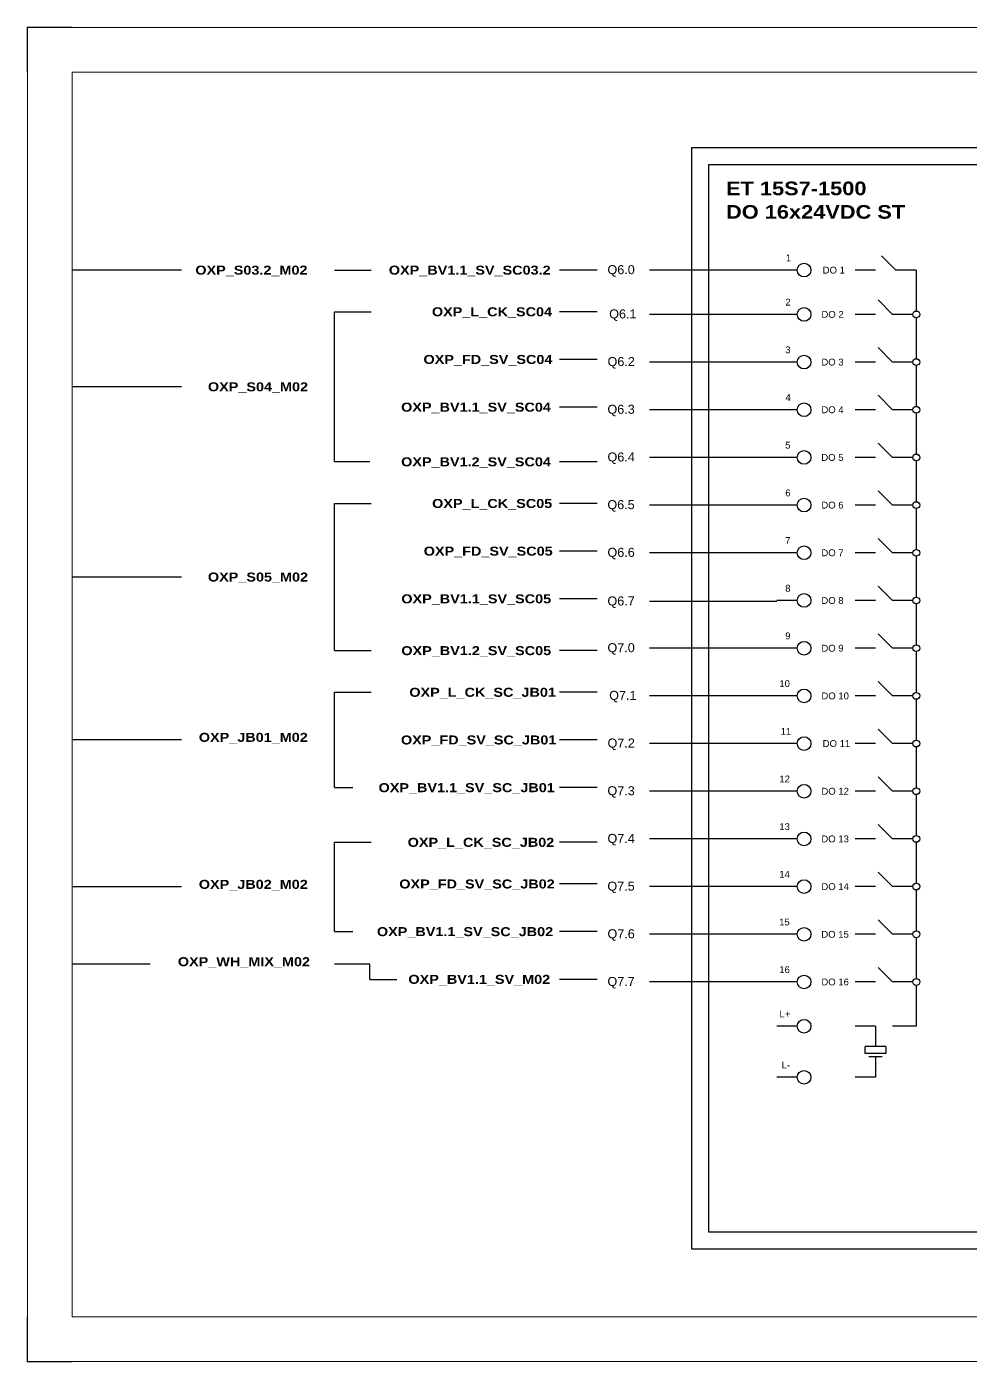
# Model space of a CAD drawing. Header units: centimetres. Extents: x -30014 to 38541, y 15960 to 46751.
# Drawn here: x 8925 to 12066, y 21974 to 26418 of the extents above; entities that cross this region are included whole.
import ezdxf
from ezdxf.enums import TextEntityAlignment as Align

# ---------------------------------------------------------------- set-up
doc = ezdxf.new("R2010")
doc.units = ezdxf.units.CM
doc.header["$MEASUREMENT"] = 0
doc.layers.add('Etiket-Line-L', color=7, linetype='Continuous')
doc.layers.add('EtIket-Line-S', color=2, linetype='Continuous')
doc.styles.add('Bold', font='ariblk.ttf', dxfattribs={"height": 25.4})
doc.styles.get("Standard").update_dxf_attribs({"font": 'arial.ttf'})

# ---------------------------------------------------------------- blocks, each defined once
blk = doc.blocks.new('x5 Out Line')
at = {"const_width": 0.3}
for points in [[(9.65, 286.71), (0, 286.71), (0, 277.06)], [(0, 9.65), (0, 0), (9.65, 0)]]:
    blk.add_lwpolyline(points, dxfattribs=at)
at = {"lineweight": 15}
blk.add_lwpolyline([(395.8, 9.65), (395.8, 277.06), (9.65, 277.06), (9.65, 9.65)], close=True, dxfattribs=at)
at = {"layer": 'EtIket-Line-S', "lineweight": 9, "ltscale": 0.5}
blk.add_lwpolyline([(0, 0), (405.45, 0), (405.45, 286.71), (0, 286.71)], close=True, dxfattribs=at)

msp = doc.modelspace()

# ---------------------------------------------------------------- linework, layer by layer
at = {"ltscale": 50}
for p, q in [((11818.5, 25608), (11770.4, 25656.1)), ((11750.5, 25608), (11682.5, 25608)), ((11886.5, 25608), (11818.5, 25608)), ((11886.5, 25608), (11886.5, 25472)), ((11807.2, 25460.7), (11759.1, 25508.8)), ((11750.5, 25460.7), (11682.5, 25460.7)), ((11875.2, 25460.7), (11807.2, 25460.7)), ((11886.5, 25449.4), (11886.5, 25313.4)), ((11807.2, 25302), (11759.1, 25350.1)), ((11750.5, 25302), (11682.5, 25302)), ((11875.2, 25302), (11807.2, 25302)), ((11886.5, 25290.7), (11886.5, 25154.7)), ((11807.2, 25143.4), (11759.1, 25191.5)), ((11750.5, 25143.4), (11682.5, 25143.4)), ((11875.2, 25143.4), (11807.2, 25143.4)), ((11886.5, 25132.1), (11886.5, 24996.1)), ((11807.2, 24984.7), (11759.1, 25032.8)), ((11750.5, 24984.7), (11682.5, 24984.7)), ((11875.2, 24984.7), (11807.2, 24984.7)), ((11886.5, 24973.4), (11886.5, 24837.4)), ((11807.2, 24826.1), (11759.1, 24874.1)), ((11750.5, 24826.1), (11682.5, 24826.1)), ((11875.2, 24826.1), (11807.2, 24826.1)), ((11886.5, 24814.7), (11886.5, 24678.7)), ((11807.2, 24667.4), (11759.1, 24715.5)), ((11750.5, 24667.4), (11682.5, 24667.4)), ((11875.2, 24667.4), (11807.2, 24667.4)), ((11886.5, 24656.1), (11886.5, 24520.1)), ((11807.2, 24508.8), (11759.1, 24556.8)), ((11750.5, 24508.8), (11682.5, 24508.8)), ((11875.2, 24508.8), (11807.2, 24508.8)), ((11886.5, 24497.4), (11886.5, 24361.4)), ((11807.2, 24350.1), (11759.1, 24398.2)), ((11750.5, 24350.1), (11682.5, 24350.1)), ((11875.2, 24350.1), (11807.2, 24350.1)), ((11886.5, 24338.8), (11886.5, 24202.8)), ((11807.2, 24191.4), (11759.1, 24239.5)), ((11750.5, 24191.4), (11682.5, 24191.4)), ((11875.2, 24191.4), (11807.2, 24191.4)), ((11886.5, 24180.1), (11886.5, 24044.1)), ((11807.2, 24032.8), (11759.1, 24080.9)), ((11750.5, 24032.8), (11682.5, 24032.8)), ((11875.2, 24032.8), (11807.2, 24032.8)), ((11886.5, 24021.4), (11886.5, 23885.5)), ((11807.2, 23874.1), (11759.1, 23922.2)), ((11750.5, 23874.1), (11682.5, 23874.1)), ((11875.2, 23874.1), (11807.2, 23874.1)), ((11886.5, 23862.8), (11886.5, 23726.8)), ((11807.2, 23715.5), (11759.1, 23763.5)), ((11750.5, 23715.5), (11682.5, 23715.5)), ((11875.2, 23715.5), (11807.2, 23715.5)), ((11886.5, 23704.1), (11886.5, 23568.1)), ((11807.2, 23556.8), (11759.1, 23604.9)), ((11750.5, 23556.8), (11682.5, 23556.8)), ((11875.2, 23556.8), (11807.2, 23556.8)), ((11886.5, 23545.5), (11886.5, 23409.5)), ((11807.2, 23398.1), (11759.1, 23446.2)), ((11750.5, 23398.1), (11682.5, 23398.1)), ((11875.2, 23398.1), (11807.2, 23398.1)), ((11886.5, 23386.8), (11886.5, 23250.8)), ((11807.2, 23239.5), (11759.1, 23287.6)), ((11750.5, 23239.5), (11682.5, 23239.5)), ((11875.2, 23239.5), (11807.2, 23239.5)), ((11886.5, 23228.2), (11886.5, 23092.2)), ((11750.5, 23092.2), (11682.5, 23092.2)), ((11750.5, 23092.2), (11750.5, 23024.2)), ((11886.5, 23092.2), (11807.2, 23092.2)), ((11784.5, 23024.2), (11716.5, 23024.2)), ((11716.5, 23001.7), (11716.5, 23024.2)), ((11784.5, 23024.2), (11784.5, 23001.7)), ((11784.5, 23001.7), (11716.5, 23001.7)), ((11773.2, 22990.2), (11727.9, 22990.2)), ((11750.5, 22990.2), (11750.5, 22922.2)), ((11750.5, 22922.2), (11682.5, 22922.2))]:
    msp.add_line(p, q, dxfattribs=at)
at = {"color": 146, "ltscale": 50, "true_color": 0x105689}
for p, q in [((9440.5, 25608), (9076.8, 25608)), ((9949.7, 25608), (10071.6, 25608)), ((10824.1, 25608), (10699.1, 25608)), ((11422.2, 25608), (10998.5, 25608)), ((9949.7, 24970.2), (9949.7, 25469.4)), ((9949.7, 25469.4), (10071.6, 25469.4)), ((10824.1, 25469.4), (10699.1, 25469.4)), ((11422.2, 25460.7), (10998.5, 25460.7)), ((10824.1, 25310.8), (10699.1, 25310.8)), ((11422.2, 25302), (10998.5, 25302)), ((9440.5, 25219.8), (9076.8, 25219.8)), ((10824.1, 25152.1), (10699.1, 25152.1)), ((11422.2, 25143.4), (10998.5, 25143.4)), ((11422.2, 24984.7), (10998.5, 24984.7)), ((10067.3, 24970.2), (9949.7, 24970.2)), ((10824.1, 24970.2), (10699.1, 24970.2)), ((9949.7, 24341.9), (9949.7, 24831.6)), ((9949.7, 24831.6), (10071.6, 24831.6)), ((10824.1, 24831.6), (10699.1, 24831.6)), ((11422.2, 24826.1), (10998.5, 24826.1)), ((10824.1, 24673), (10699.1, 24673)), ((11422.2, 24667.4), (10998.5, 24667.4)), ((9440.5, 24586.8), (9076.8, 24586.8)), ((10824.1, 24514.3), (10699.1, 24514.3)), ((11422.2, 24505.6), (10998.5, 24505.6)), ((9949.7, 24341.9), (10071.6, 24341.9)), ((10824.1, 24341.9), (10699.1, 24341.9)), ((11422.2, 24350.1), (10998.5, 24350.1)), ((9949.7, 23886), (9949.7, 24203.3)), ((9949.7, 24203.3), (10071.6, 24203.3)), ((10824.1, 24203.3), (10699.1, 24203.3)), ((11422.2, 24191.4), (10998.5, 24191.4)), ((9440.5, 24044.7), (9076.8, 24044.7)), ((10824.1, 24044.7), (10699.1, 24044.7)), ((11422.2, 24032.8), (10998.5, 24032.8)), ((9949.7, 23886), (10010.7, 23886)), ((10824.1, 23886), (10699.1, 23886)), ((11422.2, 23874.1), (10998.5, 23874.1)), ((9949.7, 23406.9), (9949.7, 23704.1)), ((9949.7, 23704.1), (10071.6, 23704.1)), ((10824.1, 23704.1), (10699.1, 23704.1)), ((11422.2, 23715.5), (10998.5, 23715.5)), ((9440.5, 23555.5), (9076.8, 23555.5)), ((10824.1, 23565.5), (10699.1, 23565.5)), ((11422.2, 23556.8), (10998.5, 23556.8)), ((9949.7, 23406.9), (10010.7, 23406.9)), ((10824.1, 23406.9), (10699.1, 23406.9)), ((11422.2, 23398.1), (10998.5, 23398.1)), ((9336.1, 23298.2), (9076.8, 23298.2)), ((10067.6, 23298.2), (9949.7, 23298.2)), ((10067.6, 23248.2), (10067.6, 23298.2)), ((10067.6, 23248.2), (10157.2, 23248.2)), ((10824.1, 23248.2), (10699.1, 23248.2)), ((11422.2, 23239.5), (10998.5, 23239.5))]:
    msp.add_line(p, q, dxfattribs=at)
at = {"color": 6, "ltscale": 50}
for p, q in [((11490.2, 25608), (11422.2, 25608)), ((11490.2, 25460.7), (11422.2, 25460.7)), ((11490.2, 25302), (11422.2, 25302)), ((11490.2, 25143.4), (11422.2, 25143.4)), ((11490.2, 24984.7), (11422.2, 24984.7)), ((11490.2, 24826.1), (11422.2, 24826.1)), ((11490.2, 24667.4), (11422.2, 24667.4)), ((11490.2, 24508.8), (11422.2, 24508.8)), ((11490.2, 24350.1), (11422.2, 24350.1)), ((11490.2, 24191.4), (11422.2, 24191.4)), ((11490.2, 24032.8), (11422.2, 24032.8)), ((11490.2, 23874.1), (11422.2, 23874.1)), ((11490.2, 23715.5), (11422.2, 23715.5)), ((11490.2, 23556.8), (11422.2, 23556.8)), ((11490.2, 23398.1), (11422.2, 23398.1)), ((11490.2, 23239.5), (11422.2, 23239.5)), ((11490.2, 23092.2), (11422.2, 23092.2)), ((11490.2, 22922.2), (11422.2, 22922.2))]:
    msp.add_line(p, q, dxfattribs=at)
at = {"ltscale": 50}
msp.add_lwpolyline([(11138.9, 26016), (12993.5, 26016), (12993.5, 22350.2), (11138.9, 22350.2)], close=True, dxfattribs=at)
at = {"color": 6, "ltscale": 50}
msp.add_lwpolyline([(11195.5, 25959.3), (12936.9, 25959.3), (12936.9, 22406.8), (11195.5, 22406.8)], close=True, dxfattribs=at)
at = {"color": 6, "ltscale": 20}
for centre in [(11512.8, 25608), (11512.8, 25460.7), (11512.8, 25302), (11512.8, 25143.4), (11512.8, 24984.7), (11512.8, 24826.1), (11512.8, 24667.4), (11512.8, 24508.8), (11512.8, 24350.1), (11512.8, 24191.4), (11512.8, 24032.8), (11512.8, 23874.1), (11512.8, 23715.5), (11512.8, 23556.8), (11512.8, 23398.1), (11512.8, 23239.5), (11512.8, 23092.2), (11512.8, 22922.2)]:
    msp.add_circle(centre, 22.7, dxfattribs=at)
at = {"ltscale": 20}
for centre in [(11886.5, 25460.7), (11886.5, 25302), (11886.5, 25143.4), (11886.5, 24984.7), (11886.5, 24826.1), (11886.5, 24667.4), (11886.5, 24508.8), (11886.5, 24350.1), (11886.5, 24191.4), (11886.5, 24032.8), (11886.5, 23874.1), (11886.5, 23715.5), (11886.5, 23556.8), (11886.5, 23398.1), (11886.5, 23239.5)]:
    msp.add_circle(centre, 11.3, dxfattribs=at)

# ---------------------------------------------------------------- block references
at = {"layer": 'Etiket-Line-L', "lineweight": 0, "xscale": 15.48351216233742, "yscale": 15.48351216233742, "zscale": 15.48351216233742}
msp.add_blockref('x5 Out Line', (8927.3, 21976.3), dxfattribs=at)

# ---------------------------------------------------------------- texts
at = {"ltscale": 500, "style": 'Bold'}
for s, p in [('ET 15S7-1500', (11253.1, 25902.6)), ('DO 16x24VDC ST', (11253.1, 25824.5))]:
    msp.add_text(s, height=45.331, dxfattribs=at).set_placement(p, align=Align.TOP_LEFT)
at = {"ltscale": 500}
for s, height, p in [('1', 22.7, (11452.3, 25630.7)), ('2', 22.7, (11450.6, 25483.4)), ('3', 22.7, (11450, 25324.7)), ('4', 22.7, (11451, 25166.1)), ('5', 22.7, (11449.9, 25007.4)), ('6', 22.7, (11450.2, 24848.7)), ('7', 22.7, (11449.8, 24690.1)), ('8', 22.7, (11450, 24531.4)), ('9', 22.7, (11450, 24372.8)), ('10', 22.67, (11430.4, 24214.1)), ('11', 22.67, (11434.7, 24055.4)), ('12', 22.67, (11430.5, 23896.8)), ('13', 22.67, (11430.3, 23738.1)), ('14', 22.67, (11430.4, 23579.5)), ('15', 22.67, (11430.1, 23420.8)), ('16', 22.67, (11430.3, 23262.2)), ('L+', 22.67, (11430.9, 23114.8)), ('L-', 22.67, (11438, 22944.8))]:
    msp.add_text(s, height=height, dxfattribs=at).set_placement(p, align=Align.BOTTOM_LEFT)
at = {"ltscale": 500, "style": 'Bold'}
for s, p in [('OXP_S03.2_M02', (9486.4, 25608)), ('OXP_BV1.1_SV_SC03.2', (10130.5, 25608)), ('OXP_L_CK_SC04', (10273.9, 25469.4)), ('OXP_FD_SV_SC04', (10245.9, 25310.8)), ('OXP_S04_M02', (9528.3, 25219.8)), ('OXP_BV1.1_SV_SC04', (10171.4, 25152.1)), ('OXP_BV1.2_SV_SC04', (10171.4, 24970.2)), ('OXP_L_CK_SC05', (10274.6, 24831.6)), ('OXP_FD_SV_SC05', (10246.7, 24673)), ('OXP_S05_M02', (9528.3, 24586.8)), ('OXP_BV1.1_SV_SC05', (10172.2, 24514.3)), ('OXP_BV1.2_SV_SC05', (10172.2, 24341.9)), ('OXP_L_CK_SC_JB01', (10198.8, 24203.3)), ('OXP_JB01_M02', (9498, 24053.4)), ('OXP_FD_SV_SC_JB01', (10170.9, 24044.7)), ('OXP_BV1.1_SV_SC_JB01', (10096.4, 23886)), ('OXP_L_CK_SC_JB02', (10193.3, 23704.1)), ('OXP_JB02_M02', (9498, 23564.2)), ('OXP_FD_SV_SC_JB02', (10165.4, 23565.5)), ('OXP_BV1.1_SV_SC_JB02', (10090.9, 23406.9)), ('OXP_WH_MIX_M02', (9428.2, 23306.9)), ('OXP_BV1.1_SV_M02', (10195.7, 23248.2))]:
    msp.add_text(s, height=30, dxfattribs=at).set_placement(p, align=Align.MIDDLE_LEFT)
at = {"ltscale": 500}
for s, p in [('Q6.0', (10858.4, 25609.6)), ('Q6.1', (10864.1, 25462.3)), ('Q6.2', (10858.6, 25303.7)), ('Q6.3', (10858.3, 25145)), ('Q6.4', (10858.5, 24986.3)), ('Q6.5', (10858.1, 24827.7)), ('Q6.6', (10858.4, 24669)), ('Q6.7', (10858.3, 24507.2)), ('Q7.0', (10858.4, 24351.7)), ('Q7.1', (10864.1, 24193.1)), ('Q7.2', (10858.6, 24034.4)), ('Q7.3', (10858.3, 23875.7)), ('Q7.4', (10858.5, 23717.1)), ('Q7.5', (10858.1, 23558.4)), ('Q7.6', (10858.4, 23399.8)), ('Q7.7', (10858.3, 23241.1))]:
    msp.add_text(s, height=30, dxfattribs=at).set_placement(p, align=Align.MIDDLE_LEFT)
for s, p in [('DO 1', (11648.8, 25608)), ('DO 2', (11644.6, 25460.7)), ('DO 3', (11644.4, 25302)), ('DO 4', (11644.5, 25143.4)), ('DO 5', (11644.2, 24984.7)), ('DO 6', (11644.4, 24826.1)), ('DO 7', (11644.4, 24667.4)), ('DO 8', (11644.4, 24508.8)), ('DO 9', (11644.4, 24350.1)), ('DO 10', (11662.1, 24191.4)), ('DO 11', (11666.4, 24032.8)), ('DO 12', (11662.2, 23874.1)), ('DO 13', (11662, 23715.5)), ('DO 14', (11662.1, 23556.8)), ('DO 15', (11661.8, 23398.1)), ('DO 16', (11662, 23239.5))]:
    msp.add_text(s, height=22.67, dxfattribs=at).set_placement(p, align=Align.MIDDLE_RIGHT)

doc.saveas('drawing.dxf')
